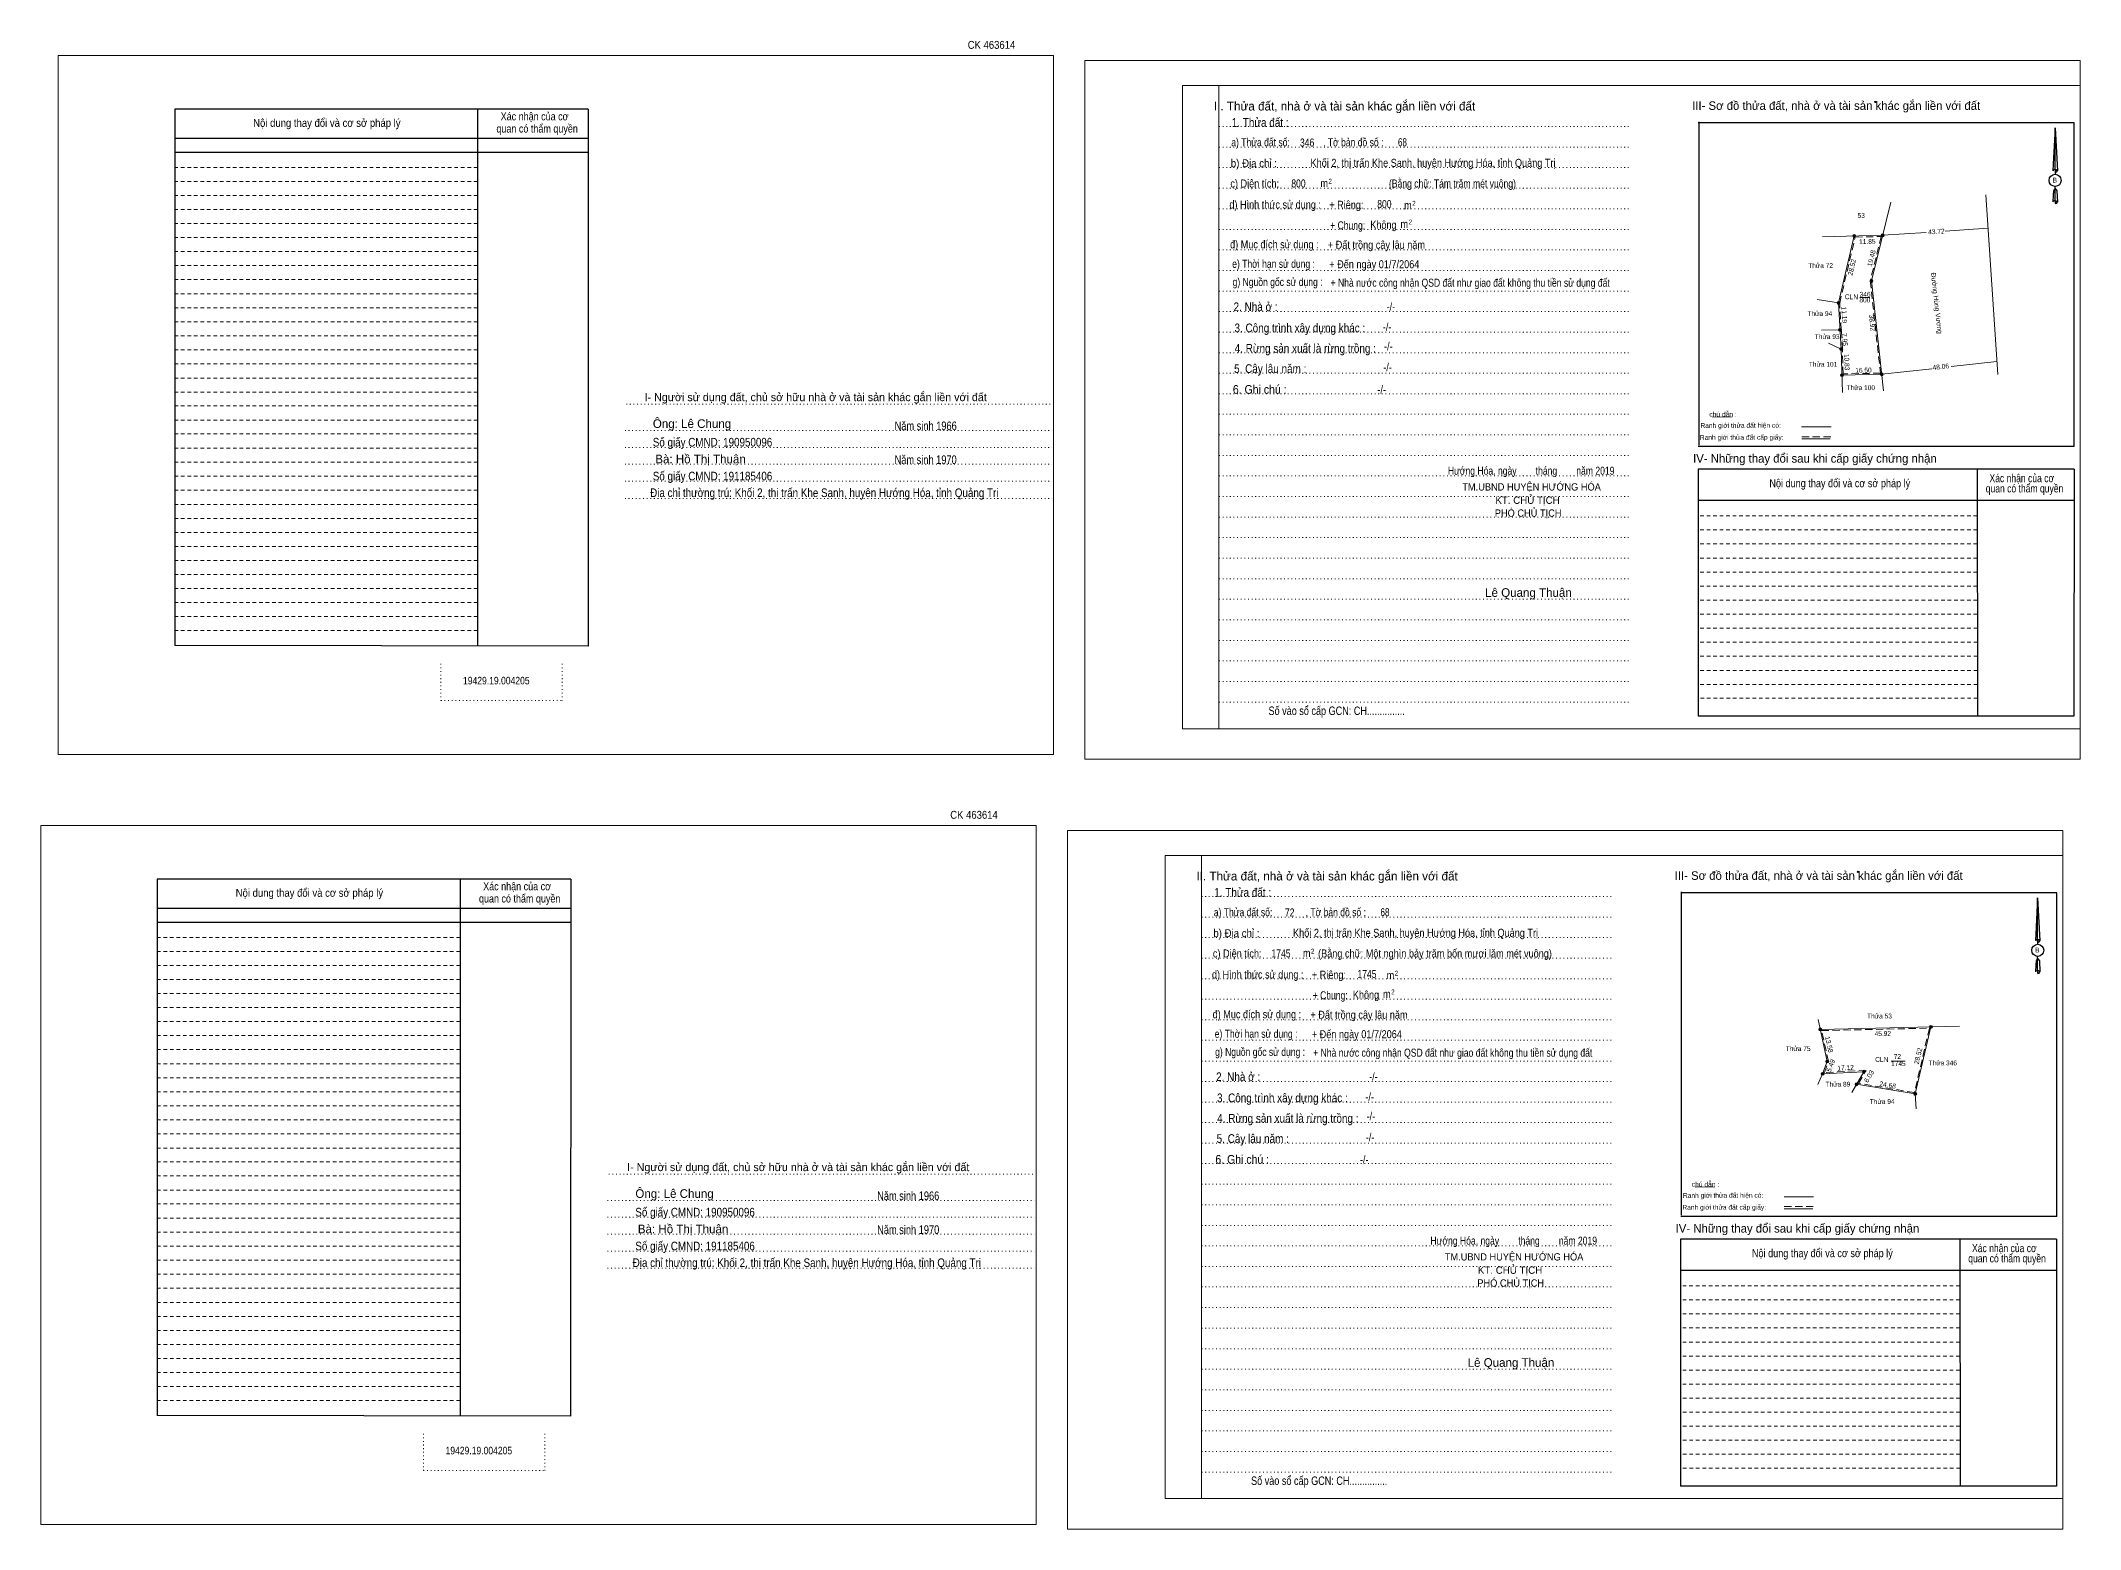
# Model space of a CAD drawing. Header units: metres. Extents: x 550018 to 551491, y 1839052 to 1839902.
# Drawn here: x 550018 to 550863, y 1839053 to 1839670 of the extents above; entities that cross this region are included whole.
import ezdxf
from ezdxf.enums import TextEntityAlignment as Align

# ---------------------------------------------------------------- set-up
doc = ezdxf.new("R2010")
doc.units = ezdxf.units.M
doc.header["$PDMODE"] = 32
doc.header["$PDSIZE"] = 0.5
for name, pattern in [('DOTTED', [1.5, 0.3, -1.2]), ('MEDIUM_DASHED', [4.5, 3, -1.5]), ('SHORT_DASHED', [2.7, 1.5, -1.2])]:
    doc.linetypes.add(name, pattern=pattern)
for name, color, linetype, lineweight in [('1', 7, 'DOTTED', 13), ('18', 7, 'Continuous', 25), ('2', 7, 'SHORT_DASHED', 13), ('28', 7, 'Continuous', 13), ('55', 7, 'Continuous', 13), ('63', 7, 'Continuous', 13)]:
    doc.layers.add(name, color=color, linetype=linetype, lineweight=lineweight)
for name, color, linetype in [('10', 7, 'Continuous'), ('40', 7, 'Continuous'), ('9', 7, 'Continuous')]:
    doc.layers.add(name, color=color, linetype=linetype)

msp = doc.modelspace()

# ---------------------------------------------------------------- hatches: boundary and pattern name
at = {"layer": '63'}
for points in [[(550770.33, 1839589.06, 1), (550769.13, 1839589.06, 1)], [(550782.18, 1839589.33, 1), (550780.98, 1839589.33, 1)], [(550777.5, 1839570.42, 1), (550776.3, 1839570.42, 1)], [(550763.81, 1839561.3, 1), (550762.61, 1839561.3, 1)], [(550764.48, 1839550.13, 1), (550763.28, 1839550.13, 1)], [(550764.96, 1839542.19, 1), (550763.76, 1839542.19, 1)], [(550765.27, 1839531.36, 1), (550764.07, 1839531.36, 1)], [(550781.77, 1839531.73, 1), (550780.57, 1839531.73, 1)], [(550756.26, 1839260.24, 1), (550755.06, 1839260.24, 1)], [(550802.17, 1839261.27, 1), (550800.97, 1839261.27, 1)], [(550759.16, 1839246.97, 1), (550757.96, 1839246.97, 1)], [(550757.25, 1839241.82, 1), (550756.05, 1839241.82, 1)], [(550771.3, 1839237.52, 1), (550770.1, 1839237.52, 1)], [(550774.35, 1839242.72, 1), (550773.15, 1839242.72, 1)], [(550795.65, 1839233.51, 1), (550794.45, 1839233.51, 1)]]:
    msp.add_hatch(color=256, dxfattribs=at).paths.add_polyline_path(points)

# ---------------------------------------------------------------- linework, layer by layer
at = {"layer": '1', "linetype": 'Continuous'}
for p, q in [((550491.21, 1839651.36), (550863.45, 1839651.36)), ((550491.21, 1839651.36), (550491.21, 1839384.86)), ((550863.45, 1839651.36), (550863.45, 1839382.58)), ((550491.21, 1839384.86), (550863.45, 1839384.86)), ((550483.97, 1839332.28), (550856.21, 1839332.28)), ((550483.97, 1839332.28), (550483.97, 1839065.78)), ((550856.21, 1839332.28), (550856.21, 1839063.5)), ((550483.97, 1839065.78), (550856.21, 1839065.78))]:
    msp.add_line(p, q, dxfattribs=at)
at = {"layer": '1'}
for p, q in [((550506.3, 1839651.36), (550506.3, 1839384.86)), ((550506.3, 1839651.36), (550506.3, 1839384.86)), ((550506.4, 1839634.44), (550676.46, 1839634.44)), ((550506.4, 1839625.9), (550676.46, 1839625.9)), ((550506.4, 1839617.37), (550676.46, 1839617.37)), ((550506.4, 1839608.88), (550676.46, 1839608.88)), ((550506.4, 1839600.34), (550676.46, 1839600.34)), ((550506.4, 1839591.81), (550676.46, 1839591.81)), ((550506.4, 1839583.28), (550676.46, 1839583.28)), ((550506.4, 1839574.82), (550676.46, 1839574.82)), ((550506.4, 1839566.22), (550676.46, 1839566.22)), ((550506.4, 1839557.76), (550676.46, 1839557.76)), ((550506.4, 1839549.22), (550676.46, 1839549.22)), ((550506.4, 1839540.69), (550676.46, 1839540.69)), ((550506.4, 1839532.2), (550676.46, 1839532.2)), ((550260.6, 1839519.34), (550437.72, 1839519.34)), ((550506.4, 1839523.7), (550676.46, 1839523.7)), ((550506.4, 1839515.18), (550676.46, 1839515.18)), ((550260.06, 1839508.47), (550437.1, 1839508.47)), ((550260.06, 1839501.45), (550437.1, 1839501.45)), ((550506.4, 1839506.67), (550676.46, 1839506.67)), ((550260.06, 1839494.43), (550437.1, 1839494.43)), ((550506.4, 1839498.1), (550676.46, 1839498.1)), ((550260.06, 1839487.41), (550437.1, 1839487.41)), ((550506.4, 1839489.62), (550676.46, 1839489.62)), ((550260.06, 1839480.32), (550437.1, 1839480.32)), ((550506.4, 1839481.11), (550676.46, 1839481.11)), ((550506.4, 1839472.58), (550676.46, 1839472.58)), ((550506.4, 1839464.08), (550676.46, 1839464.08)), ((550506.4, 1839455.55), (550676.46, 1839455.55)), ((550506.4, 1839447.02), (550676.46, 1839447.02)), ((550506.4, 1839438.5), (550676.46, 1839438.5)), ((550506.4, 1839429.96), (550676.46, 1839429.96)), ((550506.4, 1839421.42), (550676.46, 1839421.42)), ((550183.74, 1839411.74), (550183.74, 1839396.58)), ((550233.99, 1839411.74), (550233.99, 1839396.58)), ((550506.4, 1839412.96), (550676.46, 1839412.96)), ((550506.4, 1839404.43), (550676.46, 1839404.43)), ((550183.74, 1839396.58), (550233.99, 1839396.58)), ((550506.4, 1839395.9), (550676.46, 1839395.9)), ((550499.06, 1839332.28), (550499.06, 1839065.78)), ((550499.06, 1839332.28), (550499.06, 1839065.78)), ((550499.16, 1839315.36), (550669.22, 1839315.36)), ((550499.16, 1839306.82), (550669.22, 1839306.82)), ((550499.16, 1839298.29), (550669.22, 1839298.29)), ((550499.16, 1839289.8), (550669.22, 1839289.8)), ((550499.16, 1839281.26), (550669.22, 1839281.26)), ((550499.16, 1839272.73), (550669.22, 1839272.73)), ((550499.16, 1839264.2), (550669.22, 1839264.2)), ((550499.16, 1839255.74), (550669.22, 1839255.74)), ((550499.16, 1839247.14), (550669.22, 1839247.14)), ((550499.16, 1839238.68), (550669.22, 1839238.68)), ((550499.16, 1839230.14), (550669.22, 1839230.14)), ((550499.16, 1839221.61), (550669.22, 1839221.61)), ((550499.16, 1839213.12), (550669.22, 1839213.12)), ((550499.16, 1839204.62), (550669.22, 1839204.62)), ((550253.36, 1839200.26), (550430.48, 1839200.26)), ((550499.16, 1839196.1), (550669.22, 1839196.1)), ((550252.82, 1839189.39), (550429.86, 1839189.39)), ((550499.16, 1839187.59), (550669.22, 1839187.59)), ((550252.82, 1839182.37), (550429.86, 1839182.37)), ((550499.16, 1839179.02), (550669.22, 1839179.02)), ((550252.82, 1839175.35), (550429.86, 1839175.35)), ((550499.16, 1839170.54), (550669.22, 1839170.54)), ((550252.82, 1839168.33), (550429.86, 1839168.33)), ((550499.16, 1839162.03), (550669.22, 1839162.03)), ((550252.82, 1839161.24), (550429.86, 1839161.24)), ((550499.16, 1839153.5), (550669.22, 1839153.5)), ((550499.16, 1839145), (550669.22, 1839145)), ((550499.16, 1839136.47), (550669.22, 1839136.47)), ((550499.16, 1839127.94), (550669.22, 1839127.94)), ((550499.16, 1839119.42), (550669.22, 1839119.42)), ((550499.16, 1839110.88), (550669.22, 1839110.88)), ((550499.16, 1839102.34), (550669.22, 1839102.34)), ((550176.5, 1839092.66), (550176.5, 1839077.5)), ((550226.75, 1839092.66), (550226.75, 1839077.5)), ((550499.16, 1839093.88), (550669.22, 1839093.88)), ((550176.5, 1839077.5), (550226.75, 1839077.5)), ((550499.16, 1839085.35), (550669.22, 1839085.35)), ((550499.16, 1839076.82), (550669.22, 1839076.82))]:
    msp.add_line(p, q, dxfattribs=at)
at = {"layer": '1', "linetype": 'Continuous'}
for points in [[(550025.04, 1839374.19), (550437.72, 1839374.19), (550437.72, 1839663.81), (550025.04, 1839663.81)], [(550025.04, 1839663.81), (550437.72, 1839663.81), (550437.72, 1839374.19), (550025.04, 1839374.19)], [(550025.04, 1839374.19), (550437.72, 1839374.19), (550437.72, 1839663.81), (550025.04, 1839663.81)], [(550450.78, 1839372.21), (550863.45, 1839372.21), (550863.45, 1839661.8), (550450.78, 1839661.8)], [(550506.3, 1839651.36), (550863.45, 1839651.36), (550863.45, 1839384.86), (550506.3, 1839384.86)], [(550017.8, 1839055.11), (550430.48, 1839055.11), (550430.48, 1839344.73), (550017.8, 1839344.73)], [(550017.8, 1839344.73), (550430.48, 1839344.73), (550430.48, 1839055.11), (550017.8, 1839055.11)], [(550017.8, 1839055.11), (550430.48, 1839055.11), (550430.48, 1839344.73), (550017.8, 1839344.73)], [(550443.54, 1839053.13), (550856.21, 1839053.13), (550856.21, 1839342.72), (550443.54, 1839342.72)], [(550499.06, 1839332.28), (550856.21, 1839332.28), (550856.21, 1839065.78), (550499.06, 1839065.78)]]:
    msp.add_lwpolyline(points, close=True, dxfattribs=at)
at = {"layer": '18'}
for p, q in [((550853.01, 1839633.82), (550853.98, 1839616.04)), ((550853.01, 1839633.82), (550853.98, 1839616.04)), ((550853.01, 1839633.82), (550853.98, 1839616.04)), ((550852.26, 1839618.86), (550852.11, 1839616.11)), ((550853.01, 1839616.65), (550853.01, 1839615.93)), ((550853.01, 1839615.93), (550853.01, 1839615.46)), ((550853.01, 1839615.46), (550853.01, 1839614.74)), ((550853.01, 1839615.46), (550853.01, 1839614.74)), ((550853.01, 1839615.46), (550853.01, 1839614.74)), ((550853.98, 1839616.04), (550853.98, 1839616.11)), ((550853.01, 1839608.73), (550853.01, 1839609.56)), ((550853.01, 1839608.73), (550853.01, 1839609.56)), ((550853.01, 1839608.73), (550853.01, 1839609.56)), ((550853.01, 1839608.73), (550853.76, 1839607.8)), ((550853.01, 1839608.73), (550853.76, 1839607.8)), ((550853.01, 1839608.73), (550853.76, 1839607.8)), ((550853.01, 1839603.74), (550853.01, 1839603.08)), ((550853.01, 1839603.08), (550853.01, 1839602.54)), ((550853.76, 1839607.8), (550853.98, 1839603.12)), ((550853.76, 1839607.8), (550853.98, 1839603.12)), ((550853.76, 1839607.8), (550853.98, 1839603.12)), ((550853.98, 1839603.12), (550853.98, 1839603.2)), ((550845.77, 1839314.74), (550846.74, 1839296.96)), ((550845.77, 1839314.74), (550846.74, 1839296.96)), ((550845.77, 1839314.74), (550846.74, 1839296.96)), ((550845.02, 1839299.78), (550844.87, 1839297.03)), ((550845.77, 1839297.57), (550845.77, 1839296.85)), ((550845.77, 1839296.85), (550845.77, 1839296.38)), ((550845.77, 1839296.38), (550845.77, 1839295.66)), ((550845.77, 1839296.38), (550845.77, 1839295.66)), ((550845.77, 1839296.38), (550845.77, 1839295.66)), ((550845.77, 1839289.65), (550845.77, 1839290.48)), ((550845.77, 1839289.65), (550845.77, 1839290.48)), ((550845.77, 1839289.65), (550845.77, 1839290.48)), ((550845.77, 1839289.65), (550846.52, 1839288.72)), ((550845.77, 1839289.65), (550846.52, 1839288.72)), ((550845.77, 1839289.65), (550846.52, 1839288.72)), ((550846.74, 1839296.96), (550846.74, 1839297.03)), ((550845.77, 1839284.66), (550845.77, 1839284)), ((550845.77, 1839284), (550845.77, 1839283.46)), ((550846.52, 1839288.72), (550846.74, 1839284.04)), ((550846.52, 1839288.72), (550846.74, 1839284.04)), ((550846.52, 1839288.72), (550846.74, 1839284.04)), ((550846.74, 1839284.04), (550846.74, 1839284.12))]:
    msp.add_line(p, q, dxfattribs=at)
for points in [[(550853.01, 1839616.65), (550853.01, 1839633.82), (550852.26, 1839618.86)], [(550853.01, 1839603.74), (550853.01, 1839608.73), (550852.36, 1839607.8), (550852.26, 1839605.92), (550852.11, 1839603.2)], [(550845.77, 1839297.57), (550845.77, 1839314.74), (550845.02, 1839299.78)], [(550845.77, 1839284.66), (550845.77, 1839289.65), (550845.12, 1839288.72), (550845.02, 1839286.84), (550844.87, 1839284.12)]]:
    msp.add_lwpolyline(points, dxfattribs=at)
for centre in [(550853.05, 1839612.104), (550845.81, 1839293.024)]:
    msp.add_ellipse(centre, major_axis=(0, 2.53), ratio=0.983453, dxfattribs=at)
for centre, start_param, end_param in [((550853.051, 1839616.002), 1.5707963, 3.074452), ((550853.051, 1839616.002), 0.0671406, 1.5707963), ((550853.051, 1839616.002), 4.712389, 6.2831853), ((550853.051, 1839603.089), 2.4910694, 3.0742784), ((550853.051, 1839603.089), 1.5707963, 2.4910694), ((550853.051, 1839603.089), 0.0671406, 1.5707963), ((550853.051, 1839603.089), 4.712389, 6.2831853), ((550845.811, 1839296.922), 1.5707963, 3.074452), ((550845.811, 1839296.922), 0.0671406, 1.5707963), ((550845.811, 1839296.922), 4.712389, 6.2831853), ((550845.811, 1839284.009), 2.4910694, 3.0742784), ((550845.811, 1839284.009), 1.5707963, 2.4910694), ((550845.811, 1839284.009), 0.0671406, 1.5707963), ((550845.811, 1839284.009), 4.712389, 6.2831853)]:
    msp.add_ellipse(centre, major_axis=(0.912, 0), ratio=0.655448, start_param=start_param, end_param=end_param, dxfattribs=at)
at = {"layer": '2', "linetype": 'Continuous', "lineweight": 25}
for p, q in [((550244.79, 1839641.6), (550073.32, 1839641.6)), ((550073.32, 1839641.6), (550073.32, 1839419.34)), ((550198.89, 1839641.6), (550198.92, 1839419.19)), ((550244.79, 1839629.48), (550073.54, 1839629.48)), ((550244.79, 1839623.67), (550073.54, 1839623.67)), ((550237.55, 1839322.52), (550066.08, 1839322.52)), ((550066.08, 1839322.52), (550066.08, 1839100.26)), ((550191.65, 1839322.52), (550191.68, 1839100.11)), ((550237.55, 1839310.4), (550066.3, 1839310.4)), ((550237.55, 1839304.59), (550066.3, 1839304.59))]:
    msp.add_line(p, q, dxfattribs=at)
at = {"layer": '2'}
for p, q in [((550198.89, 1839617.48), (550073.25, 1839617.48)), ((550198.89, 1839611.66), (550073.25, 1839611.66)), ((550198.89, 1839611.66), (550073.32, 1839611.66)), ((550198.89, 1839605.82), (550073.32, 1839605.82)), ((550198.89, 1839600.02), (550073.32, 1839600.02)), ((550198.89, 1839594.22), (550073.32, 1839594.22)), ((550198.89, 1839588.36), (550073.32, 1839588.36)), ((550198.89, 1839582.6), (550073.32, 1839582.6)), ((550198.92, 1839576.76), (550073.32, 1839576.76)), ((550198.92, 1839570.98), (550073.32, 1839570.98)), ((550198.92, 1839565.1), (550073.32, 1839565.1)), ((550198.92, 1839559.3), (550073.32, 1839559.3)), ((550198.92, 1839553.52), (550073.32, 1839553.52)), ((550198.92, 1839547.68), (550073.32, 1839547.68)), ((550198.92, 1839541.82), (550073.32, 1839541.82)), ((550198.92, 1839536.01), (550073.32, 1839536.01)), ((550198.92, 1839530.18), (550073.32, 1839530.18)), ((550198.92, 1839524.38), (550073.32, 1839524.38)), ((550198.92, 1839518.62), (550073.32, 1839518.62)), ((550198.92, 1839512.76), (550073.32, 1839512.76)), ((550198.92, 1839507), (550073.32, 1839507)), ((550198.92, 1839501.14), (550073.32, 1839501.14)), ((550198.92, 1839495.26), (550073.32, 1839495.26)), ((550198.92, 1839489.5), (550073.32, 1839489.5)), ((550198.92, 1839483.7), (550073.32, 1839483.7)), ((550198.92, 1839477.84), (550073.32, 1839477.84)), ((550198.92, 1839472.04), (550073.32, 1839472.04)), ((550820.76, 1839467.22), (550704.98, 1839467.22)), ((550198.92, 1839466.22), (550073.32, 1839466.22)), ((550198.92, 1839460.41), (550073.32, 1839460.41)), ((550820.76, 1839461.46), (550704.98, 1839461.46)), ((550198.92, 1839454.54), (550073.32, 1839454.54)), ((550820.76, 1839455.6), (550704.98, 1839455.6)), ((550820.76, 1839449.76), (550704.98, 1839449.76)), ((550198.92, 1839448.78), (550073.32, 1839448.78)), ((550198.92, 1839443), (550073.32, 1839443)), ((550820.76, 1839443.96), (550704.98, 1839443.96)), ((550198.92, 1839437.12), (550073.32, 1839437.12)), ((550820.76, 1839438.16), (550704.98, 1839438.16)), ((550198.92, 1839431.3), (550073.32, 1839431.3)), ((550198.92, 1839425.54), (550073.32, 1839425.54)), ((550820.76, 1839432.33), (550704.98, 1839432.33)), ((550820.82, 1839426.5), (550704.98, 1839426.5)), ((550820.82, 1839420.68), (550704.98, 1839420.68)), ((550820.82, 1839414.87), (550704.98, 1839414.87)), ((550820.82, 1839409.04), (550704.98, 1839409.04)), ((550820.82, 1839403.24), (550704.98, 1839403.24)), ((550820.86, 1839397.48), (550704.98, 1839397.48)), ((550191.65, 1839298.4), (550066.01, 1839298.4)), ((550191.65, 1839292.58), (550066.01, 1839292.58)), ((550191.65, 1839292.58), (550066.08, 1839292.58)), ((550191.65, 1839286.74), (550066.08, 1839286.74)), ((550191.65, 1839280.94), (550066.08, 1839280.94)), ((550191.65, 1839275.14), (550066.08, 1839275.14)), ((550191.65, 1839269.28), (550066.08, 1839269.28)), ((550191.65, 1839263.52), (550066.08, 1839263.52)), ((550191.68, 1839257.68), (550066.08, 1839257.68)), ((550191.68, 1839251.9), (550066.08, 1839251.9)), ((550191.68, 1839246.02), (550066.08, 1839246.02)), ((550191.68, 1839240.22), (550066.08, 1839240.22)), ((550191.68, 1839234.44), (550066.08, 1839234.44)), ((550191.68, 1839228.6), (550066.08, 1839228.6)), ((550191.68, 1839222.74), (550066.08, 1839222.74)), ((550191.68, 1839216.93), (550066.08, 1839216.93)), ((550191.68, 1839211.1), (550066.08, 1839211.1)), ((550191.68, 1839205.3), (550066.08, 1839205.3)), ((550191.68, 1839199.54), (550066.08, 1839199.54)), ((550191.68, 1839193.68), (550066.08, 1839193.68)), ((550191.68, 1839187.92), (550066.08, 1839187.92)), ((550191.68, 1839182.06), (550066.08, 1839182.06)), ((550191.68, 1839176.18), (550066.08, 1839176.18)), ((550191.68, 1839170.42), (550066.08, 1839170.42)), ((550191.68, 1839164.62), (550066.08, 1839164.62)), ((550191.68, 1839158.76), (550066.08, 1839158.76)), ((550191.68, 1839152.96), (550066.08, 1839152.96)), ((550191.68, 1839147.14), (550066.08, 1839147.14)), ((550813.52, 1839148.14), (550697.74, 1839148.14)), ((550191.68, 1839141.33), (550066.08, 1839141.33)), ((550813.52, 1839142.38), (550697.74, 1839142.38)), ((550191.68, 1839135.46), (550066.08, 1839135.46)), ((550191.68, 1839129.7), (550066.08, 1839129.7)), ((550813.52, 1839136.52), (550697.74, 1839136.52)), ((550813.52, 1839130.68), (550697.74, 1839130.68)), ((550191.68, 1839123.92), (550066.08, 1839123.92)), ((550813.52, 1839124.88), (550697.74, 1839124.88)), ((550191.68, 1839118.04), (550066.08, 1839118.04)), ((550191.68, 1839112.22), (550066.08, 1839112.22)), ((550813.52, 1839119.08), (550697.74, 1839119.08)), ((550813.52, 1839113.25), (550697.74, 1839113.25)), ((550191.68, 1839106.46), (550066.08, 1839106.46)), ((550813.58, 1839107.42), (550697.74, 1839107.42)), ((550813.58, 1839101.6), (550697.74, 1839101.6)), ((550813.58, 1839095.79), (550697.74, 1839095.79)), ((550813.58, 1839089.96), (550697.74, 1839089.96)), ((550813.58, 1839084.16), (550697.74, 1839084.16)), ((550813.62, 1839078.4), (550697.74, 1839078.4))]:
    msp.add_line(p, q, dxfattribs=at)
at = {"layer": '2', "linetype": 'Continuous', "lineweight": 25}
for points in [[(550244.79, 1839641.6), (550244.72, 1839419.06), (550073.32, 1839419.34)], [(550237.55, 1839322.52), (550237.48, 1839099.98), (550066.08, 1839100.26)]]:
    msp.add_lwpolyline(points, dxfattribs=at)
at = {"layer": '28', "lineweight": 25}
for p, q in [((550705.26, 1839636.38), (550705.26, 1839502.35)), ((550861, 1839501.86), (550705.08, 1839501.86)), ((550820.76, 1839492.42), (550820.86, 1839390.1)), ((550860.9, 1839492.42), (550860.86, 1839390.1)), ((550860.86, 1839479.46), (550704.98, 1839479.46)), ((550860.86, 1839390.1), (550704.98, 1839390.1)), ((550698.02, 1839317.3), (550698.02, 1839183.27)), ((550853.76, 1839182.78), (550697.84, 1839182.78)), ((550813.52, 1839173.34), (550813.62, 1839071.02)), ((550853.66, 1839173.34), (550853.62, 1839071.02)), ((550853.62, 1839160.38), (550697.74, 1839160.38)), ((550853.62, 1839071.02), (550697.74, 1839071.02))]:
    msp.add_line(p, q, dxfattribs=at)
at = {"layer": '28'}
for p, q in [((550710.99, 1839513.94), (550719.16, 1839514.05)), ((550747.89, 1839509.98), (550760.16, 1839509.98)), ((550703.75, 1839194.86), (550711.92, 1839194.97)), ((550740.65, 1839190.9), (550752.92, 1839190.9))]:
    msp.add_line(p, q, dxfattribs=at)
at = {"layer": '28', "linetype": 'SHORT_DASHED'}
for p, q in [((550820.76, 1839473.06), (550704.98, 1839473.06)), ((550813.52, 1839153.98), (550697.74, 1839153.98))]:
    msp.add_line(p, q, dxfattribs=at)
at = {"layer": '28', "lineweight": 25}
for points in [[(550861, 1839501.86), (550861, 1839635.91), (550705.08, 1839635.91)], [(550860.9, 1839492.42), (550704.98, 1839492.42), (550704.98, 1839390.1)], [(550853.76, 1839182.78), (550853.76, 1839316.83), (550697.84, 1839316.83)], [(550853.66, 1839173.34), (550697.74, 1839173.34), (550697.74, 1839071.02)]]:
    msp.add_lwpolyline(points, dxfattribs=at)
at = {"layer": '28'}
for p in [(550778.46, 1839644.6), (550771.22, 1839325.52)]:
    msp.add_point(p, dxfattribs=at)
at = {"layer": '55', "linetype": 'MEDIUM_DASHED'}
for p, q in [((550748, 1839505.88), (550760.06, 1839505.88)), ((550740.76, 1839186.8), (550752.82, 1839186.8))]:
    msp.add_line(p, q, dxfattribs=at)
at = {"layer": '55'}
for p, q in [((550748, 1839504.98), (550759.77, 1839504.98)), ((550748, 1839504.98), (550759.77, 1839504.98)), ((550740.76, 1839185.9), (550752.53, 1839185.9)), ((550740.76, 1839185.9), (550752.53, 1839185.9))]:
    msp.add_line(p, q, dxfattribs=at)
at = {"layer": '63'}
for p, q in [((550776.9, 1839570.42), (550784.97, 1839603.04)), ((550824.28, 1839606.07), (550829.23, 1839531.59)), ((550781.58, 1839589.33), (550756.61, 1839588.77)), ((550763.21, 1839561.3), (550769.73, 1839589.06)), ((550781.58, 1839589.33), (550799.53, 1839590.53)), ((550807.42, 1839591.05), (550825.2, 1839592.24)), ((550776.9, 1839570.42), (550781.92, 1839524.95)), ((550763.21, 1839561.3), (550754.34, 1839562.76)), ((550772.05, 1839563.57), (550776.22, 1839563.57)), ((550756.21, 1839549.96), (550763.88, 1839550.13)), ((550764.36, 1839542.19), (550759.14, 1839544.62)), ((550801.91, 1839534.02), (550781.17, 1839531.73)), ((550828.87, 1839537), (550809.96, 1839534.91)), ((550781.17, 1839531.73), (550764.67, 1839531.36)), ((550758.56, 1839246.97), (550754.76, 1839264.35)), ((550813.42, 1839261.54), (550755.66, 1839260.24)), ((550795.05, 1839233.51), (550801.57, 1839261.27)), ((550758.56, 1839246.97), (550756.65, 1839241.82)), ((550785.07, 1839247.14), (550790.82, 1839247.14)), ((550756.65, 1839241.82), (550754.7, 1839237.45)), ((550795.05, 1839233.51), (550770.7, 1839237.52)), ((550795.42, 1839227.38), (550795.05, 1839233.51))]:
    msp.add_line(p, q, dxfattribs=at)
at = {"layer": '63', "linetype": 'MEDIUM_DASHED'}
for points in [[(550780.94, 1839588.82), (550776.39, 1839570.45), (550780.61, 1839532.22), (550765.16, 1839531.87), (550764.86, 1839542.21), (550764.38, 1839550.16), (550763.71, 1839561.26), (550770.13, 1839588.57)], [(550800.94, 1839260.76), (550794.67, 1839234.08), (550771.5, 1839237.9), (550774.65, 1839243.27), (550757.38, 1839242.36), (550759.08, 1839246.93), (550756.28, 1839259.75)]]:
    msp.add_lwpolyline(points, close=True, dxfattribs=at)
at = {"layer": '63'}
for points in [[(550764.88, 1839524.26), (550764.36, 1839542.19), (550763.21, 1839561.3)], [(550768.69, 1839234.11), (550773.75, 1839242.72), (550756.65, 1839241.82)]]:
    msp.add_lwpolyline(points, dxfattribs=at)
for centre in [(550769.73, 1839589.06), (550781.58, 1839589.33), (550776.9, 1839570.42), (550763.21, 1839561.3), (550763.88, 1839550.13), (550764.36, 1839542.19), (550764.67, 1839531.36), (550781.17, 1839531.73), (550755.66, 1839260.24), (550801.57, 1839261.27), (550758.56, 1839246.97), (550756.65, 1839241.82), (550770.7, 1839237.52), (550773.75, 1839242.72), (550795.05, 1839233.51)]:
    msp.add_circle(centre, 0.6, dxfattribs=at)

# ---------------------------------------------------------------- texts
at = {"layer": '10', "width": 0.95}
for p in [(550634.54, 1839472.72), (550627.3, 1839153.64)]:
    msp.add_text('PHÓ CHỦ TỊCH', height=3.017, dxfattribs=at).set_placement(p, align=Align.CENTER)
at = {"layer": '10'}
for s, height, p in [('KT. CHỦ TỊCH', 3.017, (550634.28, 1839478.05)), ('Lê Quang Thuận', 3.58, (550634.665, 1839439.5)), ('KT. CHỦ TỊCH', 3.017, (550627.04, 1839158.97)), ('Lê Quang Thuận', 3.58, (550627.415, 1839120.42))]:
    msp.add_text(s, height=height, dxfattribs=at).set_placement(p, align=Align.CENTER)
at = {"layer": '18'}
for p in [(550558.405, 1839641.06), (550551.165, 1839321.98)]:
    msp.add_text('II. Thửa đất, nhà ở và tài sản khác gắn liền với đất', height=3.62, dxfattribs=at).set_placement(p, align=Align.CENTER)
for s, height, width, p in [('1. Thửa đất :', 3.62, 0.85, (550523.42, 1839634.29)), ('a) Thửa đất số:              , Tờ bản đồ số : ', 3.318, 0.8, (550543.475, 1839626.24)), ('346', 3.33, 0.8, (550542.895, 1839626.12)), ('68', 3.33, 0.75, (550582.41, 1839626.24)), ('b) Địa chỉ : ', 3.318, 0.9, (550521.35, 1839617.55)), ('Khối 2, thị trấn Khe Sanh, huyện Hướng Hóa, tỉnh Quảng Trị', 3.33, 0.85, (550595.095, 1839617.7)), ('c) Diện tích: ', 3.325, 0.85, (550521.675, 1839609.14)), ('800', 3.33, 0.8, (550539.295, 1839609.16)), (' m', 3.318, 0.85, (550549.445, 1839609.32)), ('2', 2.011, 0.75, (550552.445, 1839610.76)), ('(Bằng chữ: Tám trăm mét vuông)', 3.33, 0.8, (550603.145, 1839609.14)), ('B', 2.011, 0.9, (550852.915, 1839611.22)), ('d) Hình thức sử dụng :', 3.318, 0.85, (550529.64, 1839600.42)), ('+ Riêng: ', 3.318, 0.85, (550559.685, 1839600.34)), ('800', 3.33, 0.8, (550574.935, 1839600.6)), (' m', 3.318, 0.85, (550584.155, 1839600.16)), ('2', 2.011, 0.75, (550587.185, 1839601.6)), ('       + Chung:', 3.318, 0.8, (550556.255, 1839591.81)), ('Không', 3.318, 0.85, (550574.54, 1839592.04)), (' m', 3.318, 0.85, (550582.645, 1839592.35)), ('2', 2.011, 0.75, (550585.715, 1839593.84)), ('đ) Mục đích sử dụng :', 3.318, 0.85, (550529.3, 1839583.94)), ('+ Đất trồng cây lâu năm', 3.33, 0.85, (550571.625, 1839583.74)), ('e) Thời hạn sử dụng :', 3.318, 0.8, (550528.975, 1839575.86)), ('+ Đến ngày 01/7/2064', 3.33, 0.85, (550570.75, 1839575.68)), ('g) Nguồn gốc sử dụng :', 3.318, 0.8, (550530.64, 1839568.34)), ('+ Nhà nước công nhận QSD đất như giao đất không thu tiền sử dụng đất', 3.33, 0.8, (550610.505, 1839568.02)), ('2. Nhà ở :', 3.62, 0.85, (550521.525, 1839557.9)), ('3. Công trình xây dựng khác :', 3.62, 0.85, (550539.875, 1839549.15)), ('4. Rừng sản xuất là rừng trồng :', 3.62, 0.85, (550542.135, 1839540.69)), ('5. Cây lâu năm :', 3.62, 0.85, (550527.59, 1839532.28)), ('6. Ghi chú :', 3.62, 0.9, (550523.235, 1839523.66)), ('Hướng Hóa, ngày        tháng        năm 2019', 3.33, 0.8, (550635.795, 1839490.11)), ('TM.UBND HUYỆN HƯỚNG HÓA', 3.017, 0.95, (550635.955, 1839483.56)), ('19429.19.004205', 3.12, 0.85, (550206.68, 1839403.24)), ('Số vào sổ cấp GCN: CH...............', 3.519, 0.8, (550555.13, 1839390.54)), ('1. Thửa đất :', 3.62, 0.85, (550516.175, 1839315.21)), ('a) Thửa đất số:              , Tờ bản đồ số : ', 3.318, 0.8, (550536.225, 1839307.16)), ('72', 3.33, 0.8, (550535.655, 1839307.04)), ('68', 3.33, 0.75, (550575.16, 1839307.16)), ('b) Địa chỉ : ', 3.318, 0.9, (550514.105, 1839298.47)), ('Khối 2, thị trấn Khe Sanh, huyện Hướng Hóa, tỉnh Quảng Trị', 3.33, 0.85, (550587.85, 1839298.62)), ('c) Diện tích: ', 3.325, 0.85, (550514.425, 1839290.06)), ('1745', 3.33, 0.8, (550532.055, 1839290.08)), (' m', 3.318, 0.85, (550542.205, 1839290.24)), ('2', 2.011, 0.75, (550545.2, 1839291.68)), ('(Bằng chữ: Một nghìn bảy trăm bốn mươi lăm mét vuông)', 3.33, 0.85, (550595.905, 1839290.06)), ('B', 2.011, 0.9, (550845.67, 1839292.14)), ('d) Hình thức sử dụng :', 3.318, 0.85, (550522.4, 1839281.34)), ('+ Riêng: ', 3.318, 0.85, (550552.445, 1839281.26)), ('1745', 3.33, 0.8, (550567.695, 1839281.52)), (' m', 3.318, 0.85, (550576.915, 1839281.08)), ('2', 2.011, 0.75, (550579.94, 1839282.52)), ('       + Chung:', 3.318, 0.8, (550549.01, 1839272.73)), ('Không', 3.318, 0.85, (550567.3, 1839272.96)), (' m', 3.318, 0.85, (550575.405, 1839273.27)), ('2', 2.011, 0.75, (550578.47, 1839274.76)), ('đ) Mục đích sử dụng :', 3.318, 0.85, (550522.06, 1839264.86)), ('+ Đất trồng cây lâu năm', 3.33, 0.85, (550564.39, 1839264.66)), ('e) Thời hạn sử dụng :', 3.318, 0.8, (550521.73, 1839256.78)), ('+ Đến ngày 01/7/2064', 3.33, 0.85, (550563.505, 1839256.6)), ('g) Nguồn gốc sử dụng :', 3.318, 0.8, (550523.395, 1839249.26)), ('+ Nhà nước công nhận QSD đất như giao đất không thu tiền sử dụng đất', 3.33, 0.8, (550603.265, 1839248.94)), ('2. Nhà ở :', 3.62, 0.85, (550514.28, 1839238.82)), ('3. Công trình xây dựng khác :', 3.62, 0.85, (550532.63, 1839230.07)), ('4. Rừng sản xuất là rừng trồng :', 3.62, 0.85, (550534.895, 1839221.61)), ('5. Cây lâu năm :', 3.62, 0.85, (550520.35, 1839213.2)), ('6. Ghi chú :', 3.62, 0.9, (550515.99, 1839204.58)), ('Hướng Hóa, ngày        tháng        năm 2019', 3.33, 0.8, (550628.56, 1839171.03)), ('TM.UBND HUYỆN HƯỚNG HÓA', 3.017, 0.95, (550628.705, 1839164.48)), ('19429.19.004205', 3.12, 0.85, (550199.44, 1839084.16)), ('Số vào sổ cấp GCN: CH...............', 3.519, 0.8, (550547.89, 1839071.46))]:
    msp.add_text(s, height=height, dxfattribs=dict(at, width=width)).set_placement(p, align=Align.CENTER)
at = {"layer": '2'}
for s, width, p in [('Nội dung thay đổi và cơ sở pháp lý', 0.9, (550136.42, 1839634.29)), ('Nội dung thay đổi và cơ sở pháp lý', 0.9, (550136.42, 1839634.29)), (' quan có thẩm quyền', 0.85, (550223.095, 1839631.92)), (' quan có thẩm quyền', 0.85, (550223.095, 1839631.92)), ('Xác nhận của cơ', 0.85, (550222.555, 1839636.99)), ('Xác nhận của cơ', 0.85, (550222.555, 1839636.99)), ('Nội dung thay đổi và cơ sở pháp lý', 0.9, (550129.18, 1839315.21)), ('Nội dung thay đổi và cơ sở pháp lý', 0.9, (550129.18, 1839315.21)), (' quan có thẩm quyền', 0.85, (550215.855, 1839312.84)), (' quan có thẩm quyền', 0.85, (550215.855, 1839312.84)), ('Xác nhận của cơ', 0.85, (550215.305, 1839317.91)), ('Xác nhận của cơ', 0.85, (550215.305, 1839317.91))]:
    msp.add_text(s, height=3.279, dxfattribs=dict(at, width=width)).set_placement(p, align=Align.CENTER)
at = {"layer": '28'}
for s, height, p in [('III- Sơ đồ thửa đất, nhà ở và tài sản khác gắn liền với đất', 3.52, (550762.245, 1839641.31)), ('I- Người sử dụng đất, chủ sở hữu nhà ở và tài sản khác gắn liền với đất', 3.324, (550339.11, 1839520.6)), ('IV- Những thay đổi sau khi cấp giấy chứng nhận', 3.52, (550753.44, 1839495.12)), ('III- Sơ đồ thửa đất, nhà ở và tài sản khác gắn liền với đất', 3.52, (550755.005, 1839322.23)), ('I- Người sử dụng đất, chủ sở hữu nhà ở và tài sản khác gắn liền với đất', 3.324, (550331.875, 1839201.52)), ('IV- Những thay đổi sau khi cấp giấy chứng nhận', 3.52, (550746.205, 1839176.04))]:
    msp.add_text(s, height=height, dxfattribs=at).set_placement(p, align=Align.CENTER)
for s, height, width, p in [('-/-', 3.318, 0.85, (550577.615, 1839558.08)), ('-/-', 3.318, 0.85, (550576.065, 1839549.69)), ('-/-', 3.318, 0.85, (550576.565, 1839541.7)), ('-/-', 3.318, 0.85, (550576.245, 1839533.02)), ('-/-', 3.318, 0.85, (550573.805, 1839523.77)), ('Năm sinh 1966', 3.58, 0.8, (550384.72, 1839508.59)), ('Số giấy CMND: 190950096', 3.58, 0.85, (550296.34, 1839501.81)), ('Số giấy CMND: 191185406', 3.58, 0.85, (550296.34, 1839487.77)), ('Năm sinh 1970', 3.58, 0.8, (550384.71, 1839494.55)), ('Địa chỉ thường trú: Khối 2, thị trấn Khe Sanh, huyện Hướng Hóa, tỉnh Quảng Trị', 3.585, 0.85, (550342.69, 1839480.86)), ('Nội dung thay đổi và cơ sở pháp lý', 3.318, 0.85, (550763.765, 1839484.94)), (' quan có thẩm quyền', 3.318, 0.8, (550839.865, 1839482.78)), ('Xác nhận của cơ', 3.318, 0.8, (550839.23, 1839487.02)), ('-/-', 3.318, 0.85, (550570.37, 1839239)), ('-/-', 3.318, 0.85, (550568.82, 1839230.61)), ('-/-', 3.318, 0.85, (550569.32, 1839222.62)), ('-/-', 3.318, 0.85, (550569, 1839213.94)), ('-/-', 3.318, 0.85, (550566.56, 1839204.69)), ('Năm sinh 1966', 3.58, 0.8, (550377.48, 1839189.51)), ('Số giấy CMND: 190950096', 3.58, 0.85, (550289.1, 1839182.73)), ('Năm sinh 1970', 3.58, 0.8, (550377.47, 1839175.47)), ('Số giấy CMND: 191185406', 3.58, 0.85, (550289.1, 1839168.69)), ('Xác nhận của cơ', 3.318, 0.8, (550831.99, 1839167.94)), ('Địa chỉ thường trú: Khối 2, thị trấn Khe Sanh, huyện Hướng Hóa, tỉnh Quảng Trị', 3.585, 0.85, (550335.445, 1839161.78)), ('Nội dung thay đổi và cơ sở pháp lý', 3.318, 0.85, (550756.525, 1839165.86)), (' quan có thẩm quyền', 3.318, 0.8, (550832.62, 1839163.7))]:
    msp.add_text(s, height=height, dxfattribs=dict(at, width=width)).set_placement(p, align=Align.CENTER)
at = {"layer": '28', "width": 0.9}
for p in [(550722.628, 1839509.553), (550715.378, 1839190.473)]:
    msp.add_text('Ranh giới thửa đất hiện có:', height=2.004, rotation=0.135, dxfattribs=at).set_placement(p, align=Align.CENTER)
at = {"layer": '28'}
for p in [(550715.34, 1839514.157), (550708.09, 1839195.077)]:
    msp.add_text('chú dẫn :', height=2.004, rotation=359.974, dxfattribs=at).set_placement(p, align=Align.CENTER)
at = {"layer": '40', "width": 0.9}
for p in [(550412.01, 1839666.62), (550404.765, 1839347.54)]:
    msp.add_text('CK 463614', height=3.271, dxfattribs=at).set_placement(p, align=Align.CENTER)
at = {"layer": '55', "width": 0.9}
for p in [(550723.088, 1839504.615), (550715.843, 1839185.535)]:
    msp.add_text('Ranh giới thửa đất cấp giấy:', height=2.004, rotation=0.135, dxfattribs=at).set_placement(p, align=Align.CENTER)
at = {"layer": '63'}
for s, width, p in [('53', 0.8, (550772.655, 1839596.57)), ('Thửa 72', 0.85, (550755.8, 1839575.79)), ('CLN', 0.95, (550768.595, 1839562.87)), ('800', 0.85, (550774.165, 1839561.54)), ('346', 0.85, (550774.25, 1839563.89)), ('Thửa 94', 0.85, (550755.475, 1839555.89)), ('Thửa 93', 0.85, (550758.53, 1839546.35)), ('Thửa 101', 0.85, (550756.82, 1839534.87)), ('Thửa 100', 0.85, (550772.46, 1839525.18)), ('Thửa 53', 0.85, (550780.23, 1839264.79)), ('Thửa 75', 0.85, (550746.495, 1839251.28)), ('CLN', 0.95, (550781.175, 1839246.81)), ('1745', 0.85, (550788.05, 1839245.07)), ('72', 0.85, (550787.645, 1839248)), ('Thửa 346', 0.85, (550806.455, 1839245.35)), ('Thửa 89', 0.85, (550762.97, 1839236.53)), ('Thửa 94', 0.85, (550781.335, 1839229.37))]:
    msp.add_text(s, height=2, dxfattribs=dict(at, width=width)).set_placement(p, align=Align.CENTER)
for s, rotation, width, p in [('11.85', 1.289, 0.85, (550775.207, 1839585.765)), ('43.72', 3.817, 0.9, (550803.888, 1839589.907)), ('19.48', 76.099, 0.95, (550777.84, 1839579.63)), ('Đường Hùng Vương', 276.295, 0.95, (550802.95, 1839561.085)), ('11.19', 273.433, 0.85, (550764.626, 1839556.31)), ('38.92', 276.298, 0.9, (550776.22, 1839552.97)), ('7.95', 273.46, 0.85, (550764.887, 1839546.1)), ('10.83', 271.64, 0.85, (550765.712, 1839536.744)), ('16.50', 1.285, 0.85, (550773.598, 1839532.426)), ('48.06', 6.307, 0.9, (550805.74, 1839533.88)), ('13.58', 282.327, 0.9, (550758.35, 1839253.828)), ('45.92', 1.289, 0.85, (550781.622, 1839257.526)), ('17.12', 3.013, 0.9, (550766.217, 1839243.355)), ('24.68', 350.648, 0.9, (550783.468, 1839236.246))]:
    msp.add_text(s, height=2, rotation=rotation, dxfattribs=dict(at, width=width)).set_placement(p, align=Align.CENTER)
at = {"layer": '63', "width": 0.95}
for p in [(550768.97, 1839572.53), (550796.46, 1839245.64)]:
    msp.add_text('28.52', height=2, rotation=76.782, dxfattribs=at).set_placement(p)
at = {"layer": '63'}
for s, rotation, p in [('5.49', 69.652, (550760.926, 1839244.912)), ('6.03', 59.607, (550776.737, 1839240.289))]:
    msp.add_text(s, height=2, rotation=rotation, dxfattribs=at).set_placement(p, align=Align.CENTER)
at = {"layer": '9'}
for s, p in [('Ông: Lê Chung', (550287.83, 1839509.51)), ('Bà: Hồ Thị Thuận', (550291.37, 1839494.84)), ('Ông: Lê Chung', (550280.59, 1839190.43)), ('Bà: Hồ Thị Thuận', (550284.13, 1839175.76))]:
    msp.add_text(s, height=3.58, dxfattribs=at).set_placement(p, align=Align.CENTER)

doc.saveas('drawing.dxf')
